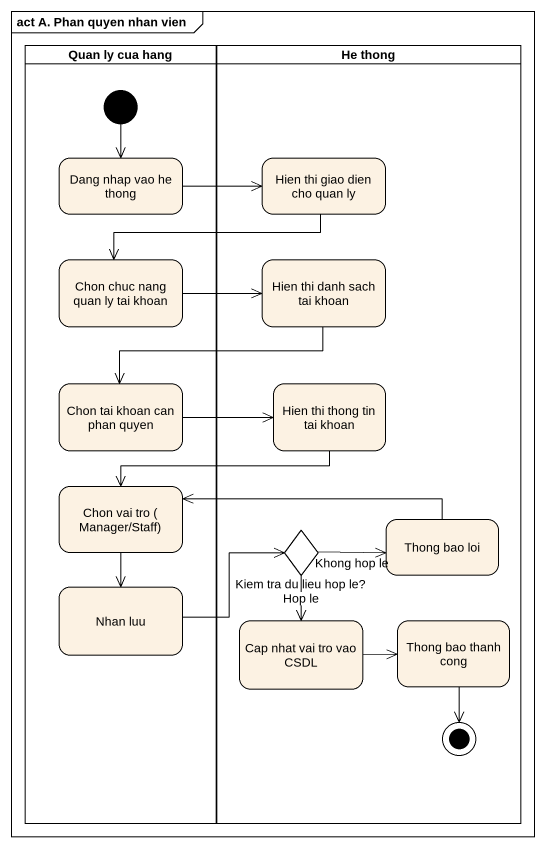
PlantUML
@startuml
mainframe act A. Phan quyen nhan vien
hide empty description
state "Quan ly cua hang" as Quan_ly_cua_hang <<partition>> {
  state "Dang nhap vao he thong" as Dang_nhap_vao_he_thong
  state "Chon chuc nang quan ly tai khoan" as Chon_chuc_nang_quan_ly_tai
  state "Chon tai khoan can phan quyen" as Chon_tai_khoan_can_phan
  state "Chon vai tro ( Manager/Staff)" as Chon_vai_tro_Manager_Staff
  state "Nhan luu" as Nhan_luu
  [*] --> Dang_nhap_vao_he_thong
}
state "He thong" as He_thong <<partition>> {
  state "Hien thi giao dien cho quan ly" as Hien_thi_giao_dien_cho_quan
  state "Hien thi danh sach tai khoan" as Hien_thi_danh_sach_tai_khoan
  state "Hien thi thong tin tai khoan" as Hien_thi_thong_tin_tai_khoan
  state "Kiem tra du lieu hop le?" as Kiem_tra_du_lieu_hop_le <<choice>>
  state "Thong bao loi" as Thong_bao_loi
  state "Cap nhat vai tro vao CSDL" as Cap_nhat_vai_tro_vao_CSDL
  state "Thong bao thanh cong" as Thong_bao_thanh_cong
  Thong_bao_thanh_cong --> [*]
}
Dang_nhap_vao_he_thong -right-> Hien_thi_giao_dien_cho_quan
Hien_thi_giao_dien_cho_quan -left-> Chon_chuc_nang_quan_ly_tai
Chon_chuc_nang_quan_ly_tai -right-> Hien_thi_danh_sach_tai_khoan
Hien_thi_danh_sach_tai_khoan --> Chon_tai_khoan_can_phan
Chon_tai_khoan_can_phan -right-> Hien_thi_thong_tin_tai_khoan
Hien_thi_thong_tin_tai_khoan -left-> Chon_vai_tro_Manager_Staff
Chon_vai_tro_Manager_Staff --> Nhan_luu
Kiem_tra_du_lieu_hop_le -right-> Thong_bao_loi : Khong hop le
Kiem_tra_du_lieu_hop_le --> Cap_nhat_vai_tro_vao_CSDL : Hop le
Thong_bao_loi -left-> Chon_vai_tro_Manager_Staff
Nhan_luu -right-> Kiem_tra_du_lieu_hop_le
Cap_nhat_vai_tro_vao_CSDL -right-> Thong_bao_thanh_cong
@enduml
